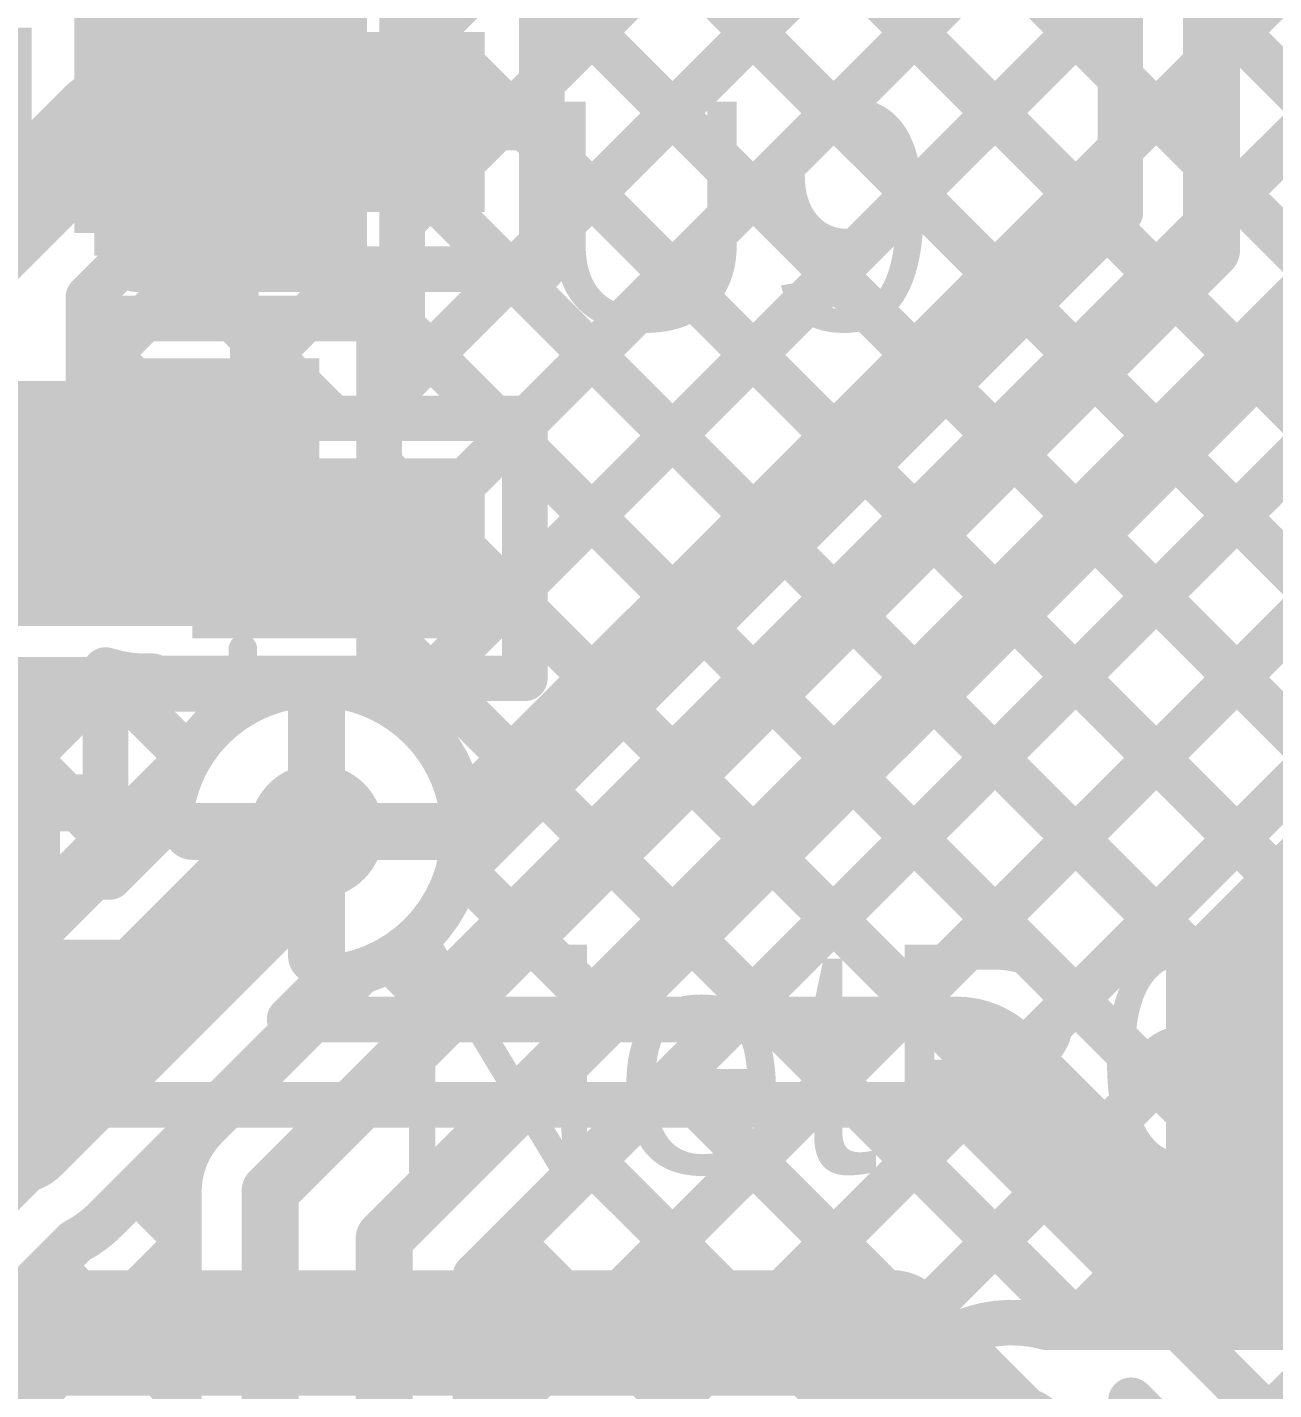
# Model space of a CAD drawing. Header units: millimetres. Extents: x -0.57 to 2.98, y -0.65 to 2.86.
# Drawn here: x 2.2973 to 2.5159, y 1.274 to 1.5131 of the extents above; entities that cross this region are included whole.
import ezdxf

# ---------------------------------------------------------------- set-up
doc = ezdxf.new("R2010")
doc.units = ezdxf.units.MM
doc.header["$MEASUREMENT"] = 0
for name, color, linetype in [('BottomLayer', 5, 'Continuous'), ('BottomPaste', 16, 'Continuous'), ('BottomSolder', 6, 'Continuous'), ('Mechanical2', 216, 'Continuous'), ('TopLayer', 1, 'Continuous'), ('TopOverlay', 2, 'Continuous'), ('TopPaste', 8, 'Continuous'), ('TopSolder', 216, 'Continuous'), ('ViaHoleLayer', 16, 'Continuous')]:
    doc.layers.add(name, color=color, linetype=linetype)
doc.styles.add('Arial', font='', dxfattribs={"height": 0.2})
doc.styles.get('Arial').set_extended_font_data('Arial')

# ---------------------------------------------------------------- blocks, each defined once
blk = doc.blocks.new('SOT_23_5_97')
at = {"layer": 'TopLayer'}
for points in [[(-0.07283, 0.04921), (-0.02953, 0.04921), (-0.02953, 0.02559), (-0.07283, 0.02559)], [(0.02953, 0.04921), (0.07283, 0.04921), (0.07283, 0.02559), (0.02953, 0.02559)], [(-0.07283, 0.01181), (-0.02953, 0.01181), (-0.02953, -0.01181), (-0.07283, -0.01181)], [(-0.07283, -0.02559), (-0.02953, -0.02559), (-0.02953, -0.04921), (-0.07283, -0.04921)], [(0.02953, -0.02559), (0.07283, -0.02559), (0.07283, -0.04921), (0.02953, -0.04921)]]:
    blk.add_hatch(color=1, dxfattribs=at).paths.add_polyline_path(points)
at = {"layer": 'TopPaste'}
for points in [[(-0.07283, 0.04921), (-0.02953, 0.04921), (-0.02953, 0.02559), (-0.07283, 0.02559)], [(0.02953, 0.04921), (0.07283, 0.04921), (0.07283, 0.02559), (0.02953, 0.02559)], [(-0.07283, 0.01181), (-0.02953, 0.01181), (-0.02953, -0.01181), (-0.07283, -0.01181)], [(-0.07283, -0.02559), (-0.02953, -0.02559), (-0.02953, -0.04921), (-0.07283, -0.04921)], [(0.02953, -0.02559), (0.07283, -0.02559), (0.07283, -0.04921), (0.02953, -0.04921)]]:
    blk.add_hatch(color=8, dxfattribs=at).paths.add_polyline_path(points)
at = {"layer": 'TopSolder'}
for points in [[(-0.07683, 0.05321), (-0.02553, 0.05321), (-0.02553, 0.02159), (-0.07683, 0.02159)], [(0.02553, 0.05321), (0.07683, 0.05321), (0.07683, 0.02159), (0.02553, 0.02159)], [(-0.07683, 0.01581), (-0.02553, 0.01581), (-0.02553, -0.01581), (-0.07683, -0.01581)], [(-0.07683, -0.02159), (-0.02553, -0.02159), (-0.02553, -0.05321), (-0.07683, -0.05321)], [(0.02553, -0.02159), (0.07683, -0.02159), (0.07683, -0.05321), (0.02553, -0.05321)]]:
    blk.add_hatch(color=216, dxfattribs=at).paths.add_polyline_path(points)
at = {"layer": 'TopOverlay', "const_width": 0.005}
for points in [[(-0.03461, 0.059), (0.03439, 0.059)], [(-0.03461, 0.05506), (-0.03461, 0.059)], [(0.03439, 0.05506), (0.03439, 0.059)], [(-0.084, 0.042), (-0.079, 0.037)], [(-0.084, 0.032), (-0.084, 0.042)], [(-0.084, 0.032), (-0.079, 0.037)], [(0.03465, -0.01646), (0.03465, 0.01732)], [(-0.03461, -0.059), (-0.03461, -0.05506)], [(0.03439, -0.059), (0.03439, -0.05506)], [(-0.03461, -0.059), (0.03439, -0.059)]]:
    blk.add_lwpolyline(points, dxfattribs=at)
at = {"layer": 'TopOverlay', "const_width": 0.0025}
for points in [[(-0.03586, 0.059, 1), (-0.03336, 0.059, 1)], [(-0.03586, 0.059, 1), (-0.03336, 0.059, 1)], [(0.03314, 0.059, 1), (0.03564, 0.059, 1)], [(0.03314, 0.059, 1), (0.03564, 0.059, 1)], [(-0.03586, 0.05506, 1), (-0.03336, 0.05506, 1)], [(0.03314, 0.05506, 1), (0.03564, 0.05506, 1)], [(-0.08525, 0.042, 1), (-0.08275, 0.042, 1)], [(-0.08525, 0.042, 1), (-0.08275, 0.042, 1)], [(-0.08025, 0.037, 1), (-0.07775, 0.037, 1)], [(-0.08025, 0.037, 1), (-0.07775, 0.037, 1)], [(-0.08525, 0.032, 1), (-0.08275, 0.032, 1)], [(-0.08525, 0.032, 1), (-0.08275, 0.032, 1)], [(0.0334, 0.01732, 1), (0.0359, 0.01732, 1)], [(0.0334, -0.01646, 1), (0.0359, -0.01646, 1)], [(-0.03586, -0.05506, 1), (-0.03336, -0.05506, 1)], [(0.03314, -0.05506, 1), (0.03564, -0.05506, 1)], [(-0.03586, -0.059, 1), (-0.03336, -0.059, 1)], [(-0.03586, -0.059, 1), (-0.03336, -0.059, 1)], [(0.03314, -0.059, 1), (0.03564, -0.059, 1)], [(0.03314, -0.059, 1), (0.03564, -0.059, 1)]]:
    blk.add_lwpolyline(points, format="xyb", close=True, dxfattribs=at)
blk = doc.blocks.new('RES_0603_B_170')
at = {"layer": 'BottomLayer'}
for points in [[(-0.045, -0.0175), (-0.045, 0.0175), (-0.015, 0.0175), (-0.015, -0.0175)], [(0.015, -0.0175), (0.015, 0.0175), (0.045, 0.0175), (0.045, -0.0175)]]:
    blk.add_hatch(color=5, dxfattribs=at).paths.add_polyline_path(points)
at = {"layer": 'BottomPaste'}
for points in [[(-0.045, -0.0175), (-0.045, 0.0175), (-0.015, 0.0175), (-0.015, -0.0175)], [(0.015, -0.0175), (0.015, 0.0175), (0.045, 0.0175), (0.045, -0.0175)]]:
    blk.add_hatch(color=16, dxfattribs=at).paths.add_polyline_path(points)
at = {"layer": 'BottomSolder'}
for points in [[(-0.049, -0.0215), (-0.049, 0.0215), (-0.011, 0.0215), (-0.011, -0.0215)], [(0.011, -0.0215), (0.011, 0.0215), (0.049, 0.0215), (0.049, -0.0215)]]:
    blk.add_hatch(color=6, dxfattribs=at).paths.add_polyline_path(points)
blk = doc.blocks.new('TEST_POINT_180')
at = {"layer": 'TopLayer'}
blk.add_hatch(color=1, dxfattribs=at).paths.add_polyline_path([(0.015, 0.03), (-0.015, 0.03), (-0.03, 0.015), (-0.03, -0.015), (-0.015, -0.03), (0.015, -0.03), (0.03, -0.015), (0.03, 0.015)])
at = {"layer": 'TopPaste'}
blk.add_hatch(color=8, dxfattribs=at).paths.add_polyline_path([(0.015, 0.03), (-0.015, 0.03), (-0.03, 0.015), (-0.03, -0.015), (-0.015, -0.03), (0.015, -0.03), (0.03, -0.015), (0.03, 0.015)])
at = {"layer": 'TopSolder'}
blk.add_hatch(color=216, dxfattribs=at).paths.add_polyline_path([(0.017, 0.034), (-0.017, 0.034), (-0.034, 0.017), (-0.034, -0.017), (-0.017, -0.034), (0.017, -0.034), (0.034, -0.017), (0.034, 0.017)])
at = {"layer": 'TopOverlay', "const_width": 0.00787}
for points in [[(-0.037, 0.017), (-0.017, 0.037)], [(-0.017, 0.037), (0.017, 0.037)], [(-0.017, 0.037), (0.017, 0.037)], [(0.017, 0.037), (0.037, 0.017)], [(-0.037, -0.017), (-0.037, 0.017)], [(0.037, -0.017), (0.037, 0.017)], [(-0.037, -0.017), (-0.017, -0.037)], [(0.017, -0.037), (0.037, -0.017)], [(-0.017, -0.037), (0.017, -0.037)], [(-0.017, -0.037), (0.017, -0.037)]]:
    blk.add_lwpolyline(points, dxfattribs=at)
at = {"layer": 'TopOverlay', "const_width": 0.00394}
for points in [[(-0.01897, 0.037, 1), (-0.01503, 0.037, 1)], [(-0.01897, 0.037, 1), (-0.01503, 0.037, 1)], [(-0.01897, 0.037, 1), (-0.01503, 0.037, 1)], [(0.01503, 0.037, 1), (0.01897, 0.037, 1)], [(0.01503, 0.037, 1), (0.01897, 0.037, 1)], [(0.01503, 0.037, 1), (0.01897, 0.037, 1)], [(-0.03897, 0.017, 1), (-0.03503, 0.017, 1)], [(-0.03897, 0.017, 1), (-0.03503, 0.017, 1)], [(0.03503, 0.017, 1), (0.03897, 0.017, 1)], [(0.03503, 0.017, 1), (0.03897, 0.017, 1)], [(-0.03897, -0.017, 1), (-0.03503, -0.017, 1)], [(-0.03897, -0.017, 1), (-0.03503, -0.017, 1)], [(0.03503, -0.017, 1), (0.03897, -0.017, 1)], [(0.03503, -0.017, 1), (0.03897, -0.017, 1)], [(-0.01897, -0.037, 1), (-0.01503, -0.037, 1)], [(-0.01897, -0.037, 1), (-0.01503, -0.037, 1)], [(-0.01897, -0.037, 1), (-0.01503, -0.037, 1)], [(0.01503, -0.037, 1), (0.01897, -0.037, 1)], [(0.01503, -0.037, 1), (0.01897, -0.037, 1)], [(0.01503, -0.037, 1), (0.01897, -0.037, 1)]]:
    blk.add_lwpolyline(points, format="xyb", close=True, dxfattribs=at)
blk = doc.blocks.new('TEST_POINT_181')
at = {"layer": 'TopLayer'}
blk.add_hatch(color=1, dxfattribs=at).paths.add_polyline_path([(0.015, 0.03), (-0.015, 0.03), (-0.03, 0.015), (-0.03, -0.015), (-0.015, -0.03), (0.015, -0.03), (0.03, -0.015), (0.03, 0.015)])
at = {"layer": 'TopPaste'}
blk.add_hatch(color=8, dxfattribs=at).paths.add_polyline_path([(0.015, 0.03), (-0.015, 0.03), (-0.03, 0.015), (-0.03, -0.015), (-0.015, -0.03), (0.015, -0.03), (0.03, -0.015), (0.03, 0.015)])
at = {"layer": 'TopSolder'}
blk.add_hatch(color=216, dxfattribs=at).paths.add_polyline_path([(0.017, 0.034), (-0.017, 0.034), (-0.034, 0.017), (-0.034, -0.017), (-0.017, -0.034), (0.017, -0.034), (0.034, -0.017), (0.034, 0.017)])
at = {"layer": 'TopOverlay', "const_width": 0.00787}
for points in [[(-0.037, 0.017), (-0.017, 0.037)], [(-0.017, 0.037), (0.017, 0.037)], [(-0.017, 0.037), (0.017, 0.037)], [(0.017, 0.037), (0.037, 0.017)], [(-0.037, -0.017), (-0.037, 0.017)], [(0.037, -0.017), (0.037, 0.017)], [(-0.037, -0.017), (-0.017, -0.037)], [(0.017, -0.037), (0.037, -0.017)], [(-0.017, -0.037), (0.017, -0.037)], [(-0.017, -0.037), (0.017, -0.037)]]:
    blk.add_lwpolyline(points, dxfattribs=at)
at = {"layer": 'TopOverlay', "const_width": 0.00394}
for points in [[(-0.01897, 0.037, 1), (-0.01503, 0.037, 1)], [(-0.01897, 0.037, 1), (-0.01503, 0.037, 1)], [(-0.01897, 0.037, 1), (-0.01503, 0.037, 1)], [(0.01503, 0.037, 1), (0.01897, 0.037, 1)], [(0.01503, 0.037, 1), (0.01897, 0.037, 1)], [(0.01503, 0.037, 1), (0.01897, 0.037, 1)], [(-0.03897, 0.017, 1), (-0.03503, 0.017, 1)], [(-0.03897, 0.017, 1), (-0.03503, 0.017, 1)], [(0.03503, 0.017, 1), (0.03897, 0.017, 1)], [(0.03503, 0.017, 1), (0.03897, 0.017, 1)], [(-0.03897, -0.017, 1), (-0.03503, -0.017, 1)], [(-0.03897, -0.017, 1), (-0.03503, -0.017, 1)], [(0.03503, -0.017, 1), (0.03897, -0.017, 1)], [(0.03503, -0.017, 1), (0.03897, -0.017, 1)], [(-0.01897, -0.037, 1), (-0.01503, -0.037, 1)], [(-0.01897, -0.037, 1), (-0.01503, -0.037, 1)], [(-0.01897, -0.037, 1), (-0.01503, -0.037, 1)], [(0.01503, -0.037, 1), (0.01897, -0.037, 1)], [(0.01503, -0.037, 1), (0.01897, -0.037, 1)], [(0.01503, -0.037, 1), (0.01897, -0.037, 1)]]:
    blk.add_lwpolyline(points, format="xyb", close=True, dxfattribs=at)
blk = doc.blocks.new('CAP_0402_209')
at = {"layer": 'TopLayer'}
for points in [[(-0.0275, -0.0125), (-0.0275, 0.0125), (-0.0095, 0.0125), (-0.0095, -0.0125)], [(0.0095, -0.0125), (0.0095, 0.0125), (0.0275, 0.0125), (0.0275, -0.0125)]]:
    blk.add_hatch(color=1, dxfattribs=at).paths.add_polyline_path(points)
at = {"layer": 'TopPaste'}
for points in [[(-0.0275, -0.0125), (-0.0275, 0.0125), (-0.0095, 0.0125), (-0.0095, -0.0125)], [(0.0095, -0.0125), (0.0095, 0.0125), (0.0275, 0.0125), (0.0275, -0.0125)]]:
    blk.add_hatch(color=8, dxfattribs=at).paths.add_polyline_path(points)
at = {"layer": 'TopSolder'}
for points in [[(-0.02986, -0.01486), (-0.02986, 0.01486), (-0.00714, 0.01486), (-0.00714, -0.01486)], [(0.00714, -0.01486), (0.00714, 0.01486), (0.02986, 0.01486), (0.02986, -0.01486)]]:
    blk.add_hatch(color=216, dxfattribs=at).paths.add_polyline_path(points)
at = {"layer": 'TopOverlay', "const_width": 0.005}
for points in [[(-0.011, 0.016), (-0.031, 0.016)], [(-0.031, 0.016), (-0.031, -0.016)], [(0.031, 0.016), (0.011, 0.016)], [(0.031, 0.016), (0.031, -0.016)], [(-0.011, -0.016), (-0.031, -0.016)], [(0.031, -0.016), (0.011, -0.016)]]:
    blk.add_lwpolyline(points, dxfattribs=at)
at = {"layer": 'TopOverlay', "const_width": 0.0025}
for points in [[(-0.03225, 0.016, 1), (-0.02975, 0.016, 1)], [(-0.03225, 0.016, 1), (-0.02975, 0.016, 1)], [(-0.01225, 0.016, 1), (-0.00975, 0.016, 1)], [(0.00975, 0.016, 1), (0.01225, 0.016, 1)], [(0.02975, 0.016, 1), (0.03225, 0.016, 1)], [(0.02975, 0.016, 1), (0.03225, 0.016, 1)], [(-0.03225, -0.016, 1), (-0.02975, -0.016, 1)], [(-0.03225, -0.016, 1), (-0.02975, -0.016, 1)], [(-0.01225, -0.016, 1), (-0.00975, -0.016, 1)], [(0.00975, -0.016, 1), (0.01225, -0.016, 1)], [(0.02975, -0.016, 1), (0.03225, -0.016, 1)], [(0.02975, -0.016, 1), (0.03225, -0.016, 1)]]:
    blk.add_lwpolyline(points, format="xyb", close=True, dxfattribs=at)

msp = doc.modelspace()

# ---------------------------------------------------------------- hatches: boundary and pattern name
at = {"layer": 'BottomLayer'}
for points in [[(2.309, 1.473), (2.352, 1.473), (2.352, 1.566), (2.309, 1.566)], [(2.205, 1.472), (2.298, 1.472), (2.298, 1.513), (2.205, 1.513)], [(2.209, 1.408), (2.348, 1.408), (2.348, 1.451), (2.209, 1.451)]]:
    msp.add_hatch(color=5, dxfattribs=at).paths.add_polyline_path(points)
h = msp.add_hatch(color=5, dxfattribs=at)
edge = h.paths.add_edge_path()
edge.add_arc((2.318, 1.422), 0.01181, 0, 360)
h = msp.add_hatch(color=5, dxfattribs=at)
edge = h.paths.add_edge_path()
edge.add_arc((2.348, 1.372), 0.01181, 0, 360)
h = msp.add_hatch(color=5, dxfattribs=at)
edge = h.paths.add_edge_path()
edge.add_arc((2.47, 1.263), 0.01181, 0, 360)
at = {"layer": 'BottomSolder'}
h = msp.add_hatch(color=6, dxfattribs=at)
edge = h.paths.add_edge_path()
edge.add_arc((2.318, 1.422), 0.00791, 0, 360)
h = msp.add_hatch(color=6, dxfattribs=at)
edge = h.paths.add_edge_path()
edge.add_arc((2.348, 1.372), 0.00791, 0, 360)
at = {"layer": 'TopLayer'}
h = msp.add_hatch(color=1, dxfattribs=at)
edge = h.paths.add_edge_path()
edge.add_arc((2.318, 1.422), 0.01181, 0, 360)
h = msp.add_hatch(color=1, dxfattribs=at)
edge = h.paths.add_edge_path()
edge.add_arc((2.348, 1.372), 0.01181, 0, 360)
h = msp.add_hatch(color=1, dxfattribs=at)
edge = h.paths.add_edge_path()
edge.add_arc((2.47, 1.263), 0.01181, 0, 360)
at = {"layer": 'TopSolder'}
h = msp.add_hatch(color=216, dxfattribs=at)
edge = h.paths.add_edge_path()
edge.add_arc((2.318, 1.422), 0.00791, 0, 360)
h = msp.add_hatch(color=216, dxfattribs=at)
edge = h.paths.add_edge_path()
edge.add_arc((2.348, 1.372), 0.00791, 0, 360)
at = {"layer": 'ViaHoleLayer'}
h = msp.add_hatch(color=16, dxfattribs=at)
edge = h.paths.add_edge_path()
edge.add_arc((2.318, 1.422), 0.00591, 0, 360)
h = msp.add_hatch(color=16, dxfattribs=at)
edge = h.paths.add_edge_path()
edge.add_arc((2.348, 1.372), 0.00591, 0, 360)

# ---------------------------------------------------------------- linework, layer by layer
at = {"layer": 'BottomLayer'}
for points, const_width in [([(2.505, 1.474), (2.505, 1.67352)], 0.01), ([(2.489, 1.48063), (2.489, 1.66689)], 0.008), ([(2.31102, 1.654), (2.48669, 1.47832)], 0.008), ([(2.3393, 1.654), (2.489, 1.5043)], 0.008), ([(2.363, 1.50715), (2.489, 1.63315)], 0.008), ([(2.363, 1.47886), (2.489, 1.60486)], 0.008), ([(2.359, 1.44658), (2.489, 1.57658)], 0.008), ([(2.363, 1.462), (2.363, 1.577)], 0.008), ([(2.363, 1.57373), (2.47255, 1.46418)], 0.008), ([(2.359, 1.41829), (2.489, 1.54829)], 0.008), ([(2.363, 1.54545), (2.45841, 1.45004)], 0.008), ([(2.37586, 1.29373), (2.623, 1.54087)], 0.008), ([(2.36241, 1.39342), (2.489, 1.52001)], 0.008), ([(2.363, 1.51716), (2.44427, 1.4359)], 0.008), ([(2.37586, 1.26544), (2.623, 1.51259)], 0.008), ([(2.37347, 1.37619), (2.489, 1.49172)], 0.008), ([(2.363, 1.48888), (2.43013, 1.42175)], 0.008), ([(2.37586, 1.23716), (2.623, 1.4843)], 0.008), ([(2.37262, 1.36425), (2.489, 1.48063)], 0.008), ([(2.33986, 1.30886), (2.505, 1.474)], 0.01), ([(2.35986, 1.30057), (2.525, 1.46572)], 0.01), ([(2.309, 1.462), (2.3555, 1.462)], 0.008), ([(2.309, 1.462), (2.3555, 1.462)], 0.008), ([(2.309, 1.462), (2.3555, 1.462)], 0.008), ([(2.359, 1.397), (2.359, 1.462)], 0.008), ([(2.3616, 1.462), (2.41598, 1.40761)], 0.008), ([(2.37586, 1.20888), (2.623, 1.45602)], 0.008), ([(2.37586, 1.29395), (2.5363, 1.45439)], 0.008), ([(2.359, 1.43631), (2.40184, 1.39347)], 0.008), ([(2.48027, 1.285), (2.623, 1.42773)], 0.008), ([(2.50932, 1.42741), (2.61829, 1.31845)], 0.008), ([(2.49518, 1.41327), (2.77647, 1.13198)], 0.008), ([(2.359, 1.40803), (2.3877, 1.37933)], 0.008), ([(2.50855, 1.285), (2.623, 1.39945)], 0.008), ([(2.173, 1.26058), (2.30942, 1.397)], 0.008), ([(2.198, 1.397), (2.34158, 1.397)], 0.008), ([(2.25689, 1.397), (2.29939, 1.3545)], 0.008), ([(2.28517, 1.397), (2.31353, 1.36864)], 0.008), ([(2.31346, 1.397), (2.32561, 1.38485)], 0.008), ([(2.48104, 1.39913), (2.59516, 1.285)], 0.008), ([(2.348, 1.372), (2.348, 1.39381)], 0.01), ([(2.173, 1.23229), (2.32569, 1.38499)], 0.008), ([(2.4669, 1.38498), (2.56688, 1.285)], 0.008), ([(2.27994, 1.33506), (2.3229, 1.37801)], 0.008), ([(2.2955, 1.3195), (2.348, 1.372)], 0.022), ([(2.32619, 1.372), (2.348, 1.372)], 0.01), ([(2.348, 1.35019), (2.348, 1.372)], 0.01), ([(2.348, 1.372), (2.36981, 1.372)], 0.01), ([(2.45275, 1.37084), (2.5386, 1.285)], 0.008), ([(2.43861, 1.3567), (2.51031, 1.285)], 0.008), ([(2.31106, 1.30394), (2.35401, 1.3469)], 0.008), ([(2.32856, 1.32019), (2.35575, 1.34738)], 0.008), ([(2.42447, 1.34256), (2.48203, 1.285)], 0.008), ([(2.41033, 1.32842), (2.457, 1.28174)], 0.008), ([(2.218, 1.242), (2.2955, 1.3195)], 0.02), ([(2.39619, 1.31427), (2.44719, 1.26327)], 0.008), ([(2.31636, 1.30925), (2.32386, 1.30175)], 0.008), ([(2.32386, 1.232), (2.32386, 1.30886)], 0.008), ([(2.33986, 1.232), (2.33986, 1.30886)], 0.01), ([(2.35986, 0.88286), (2.35986, 1.30057)], 0.01), ([(2.239, 1.2333), (2.30571, 1.30001)], 0.008), ([(2.38204, 1.30013), (2.46817, 1.214)], 0.008), ([(2.239, 1.21344), (2.32386, 1.2983)], 0.008), ([(2.30151, 1.29581), (2.32386, 1.27346)], 0.008), ([(2.37586, 0.88286), (2.37586, 1.29395)], 0.008), ([(2.47603, 1.285), (2.60156, 1.285)], 0.008), ([(2.28737, 1.28167), (2.32386, 1.24518)], 0.008), ([(2.37586, 1.27803), (2.44014, 1.21375)], 0.008)]:
    msp.add_lwpolyline(points, dxfattribs=dict(at, const_width=const_width))
for points, const_width in [([(2.361, 1.50715, 1), (2.365, 1.50715, 1)], 0.004), ([(2.487, 1.5043, 1), (2.491, 1.5043, 1)], 0.004), ([(2.487, 1.49172, 1), (2.491, 1.49172, 1)], 0.004), ([(2.361, 1.48888, 1), (2.365, 1.48888, 1)], 0.004), ([(2.487, 1.48063, 1), (2.491, 1.48063, 1)], 0.004), ([(2.487, 1.48063, 1), (2.491, 1.48063, 1)], 0.004), ([(2.361, 1.47886, 1), (2.365, 1.47886, 1)], 0.004), ([(2.48469, 1.47832, 1), (2.48869, 1.47832, 1)], 0.004), ([(2.5025, 1.474, 1), (2.5075, 1.474, 1)], 0.005), ([(2.5025, 1.474, 1), (2.5075, 1.474, 1)], 0.005), ([(2.47055, 1.46418, 1), (2.47455, 1.46418, 1)], 0.004), ([(2.307, 1.462, 1), (2.311, 1.462, 1)], 0.004), ([(2.307, 1.462, 1), (2.311, 1.462, 1)], 0.004), ([(2.307, 1.462, 1), (2.311, 1.462, 1)], 0.004), ([(2.3535, 1.462, 1), (2.3575, 1.462, 1)], 0.004), ([(2.3535, 1.462, 1), (2.3575, 1.462, 1)], 0.004), ([(2.3535, 1.462, 1), (2.3575, 1.462, 1)], 0.004), ([(2.357, 1.462, 1), (2.361, 1.462, 1)], 0.004), ([(2.3596, 1.462, 1), (2.3636, 1.462, 1)], 0.004), ([(2.361, 1.462, 1), (2.365, 1.462, 1)], 0.004), ([(2.45641, 1.45004, 1), (2.46041, 1.45004, 1)], 0.004), ([(2.357, 1.44658, 1), (2.361, 1.44658, 1)], 0.004), ([(2.357, 1.43631, 1), (2.361, 1.43631, 1)], 0.004), ([(2.44227, 1.4359, 1), (2.44627, 1.4359, 1)], 0.004), ([(2.50732, 1.42741, 1), (2.51132, 1.42741, 1)], 0.004), ([(2.42813, 1.42175, 1), (2.43213, 1.42175, 1)], 0.004), ([(2.357, 1.41829, 1), (2.361, 1.41829, 1)], 0.004), ([(2.49318, 1.41327, 1), (2.49718, 1.41327, 1)], 0.004), ([(2.357, 1.40803, 1), (2.361, 1.40803, 1)], 0.004), ([(2.41398, 1.40761, 1), (2.41798, 1.40761, 1)], 0.004), ([(2.30742, 1.397, 1), (2.31142, 1.397, 1)], 0.004), ([(2.31146, 1.397, 1), (2.31546, 1.397, 1)], 0.004), ([(2.33958, 1.397, 1), (2.34358, 1.397, 1)], 0.004), ([(2.33958, 1.397, 1), (2.34358, 1.397, 1)], 0.004), ([(2.35242, 1.397, 1), (2.35642, 1.397, 1)], 0.004), ([(2.357, 1.397, 1), (2.361, 1.397, 1)], 0.004), ([(2.47904, 1.39913, 1), (2.48304, 1.39913, 1)], 0.004), ([(2.3455, 1.39381, 1), (2.3505, 1.39381, 1)], 0.005), ([(2.36041, 1.39342, 1), (2.36441, 1.39342, 1)], 0.004), ([(2.39984, 1.39347, 1), (2.40384, 1.39347, 1)], 0.004), ([(2.32369, 1.38499, 1), (2.32769, 1.38499, 1)], 0.004), ([(2.4649, 1.38498, 1), (2.4689, 1.38498, 1)], 0.004), ([(2.32361, 1.38485, 1), (2.32761, 1.38485, 1)], 0.004), ([(2.3209, 1.37801, 1), (2.3249, 1.37801, 1)], 0.004), ([(2.3209, 1.37801, 1), (2.3249, 1.37801, 1)], 0.004), ([(2.3425, 1.372, 1), (2.3535, 1.372, 1)], 0.011), ([(2.3857, 1.37933, 1), (2.3897, 1.37933, 1)], 0.004), ([(2.37147, 1.37619, 1), (2.37547, 1.37619, 1)], 0.004), ([(2.32369, 1.372, 1), (2.32869, 1.372, 1)], 0.005), ([(2.3455, 1.372, 1), (2.3505, 1.372, 1)], 0.005), ([(2.3455, 1.372, 1), (2.3505, 1.372, 1)], 0.005), ([(2.3455, 1.372, 1), (2.3505, 1.372, 1)], 0.005), ([(2.3455, 1.372, 1), (2.3505, 1.372, 1)], 0.005), ([(2.36731, 1.372, 1), (2.37231, 1.372, 1)], 0.005), ([(2.37181, 1.372, 1), (2.37581, 1.372, 1)], 0.004), ([(2.37181, 1.372, 1), (2.37581, 1.372, 1)], 0.004), ([(2.45075, 1.37084, 1), (2.45475, 1.37084, 1)], 0.004), ([(2.31153, 1.36864, 1), (2.31553, 1.36864, 1)], 0.004), ([(2.37062, 1.36425, 1), (2.37462, 1.36425, 1)], 0.004), ([(2.37062, 1.36425, 1), (2.37462, 1.36425, 1)], 0.004), ([(2.43661, 1.3567, 1), (2.44061, 1.3567, 1)], 0.004), ([(2.29739, 1.3545, 1), (2.30139, 1.3545, 1)], 0.004), ([(2.3455, 1.35019, 1), (2.3505, 1.35019, 1)], 0.005), ([(2.35201, 1.3469, 1), (2.35601, 1.3469, 1)], 0.004), ([(2.35375, 1.34738, 1), (2.35775, 1.34738, 1)], 0.004), ([(2.42247, 1.34256, 1), (2.42647, 1.34256, 1)], 0.004), ([(2.40833, 1.32842, 1), (2.41233, 1.32842, 1)], 0.004), ([(2.29, 1.3195, 1), (2.301, 1.3195, 1)], 0.011), ([(2.2905, 1.3195, 1), (2.3005, 1.3195, 1)], 0.01), ([(2.32654, 1.32017, 1), (2.33054, 1.32017, 1)], 0.004), ([(2.32656, 1.32019, 1), (2.33056, 1.32019, 1)], 0.004), ([(2.32656, 1.32019, 1), (2.33056, 1.32019, 1)], 0.004), ([(2.39419, 1.31427, 1), (2.39819, 1.31427, 1)], 0.004), ([(2.31436, 1.30925, 1), (2.31836, 1.30925, 1)], 0.004), ([(2.32186, 1.30886, 1), (2.32586, 1.30886, 1)], 0.004), ([(2.32186, 1.30886, 1), (2.32586, 1.30886, 1)], 0.004), ([(2.32186, 1.30886, 1), (2.32586, 1.30886, 1)], 0.004), ([(2.33736, 1.30886, 1), (2.34236, 1.30886, 1)], 0.005), ([(2.33736, 1.30886, 1), (2.34236, 1.30886, 1)], 0.005), ([(2.30906, 1.30394, 1), (2.31306, 1.30394, 1)], 0.004), ([(2.30906, 1.30394, 1), (2.31306, 1.30394, 1)], 0.004), ([(2.32186, 1.30175, 1), (2.32586, 1.30175, 1)], 0.004), ([(2.35736, 1.30057, 1), (2.36236, 1.30057, 1)], 0.005), ([(2.35736, 1.30057, 1), (2.36236, 1.30057, 1)], 0.005), ([(2.30371, 1.30001, 1), (2.30771, 1.30001, 1)], 0.004), ([(2.30371, 1.30001, 1), (2.30771, 1.30001, 1)], 0.004), ([(2.38004, 1.30013, 1), (2.38404, 1.30013, 1)], 0.004), ([(2.32186, 1.2983, 1), (2.32586, 1.2983, 1)], 0.004), ([(2.29951, 1.29581, 1), (2.30351, 1.29581, 1)], 0.004), ([(2.37386, 1.29395, 1), (2.37786, 1.29395, 1)], 0.004), ([(2.37386, 1.29395, 1), (2.37786, 1.29395, 1)], 0.004), ([(2.37386, 1.29373, 1), (2.37786, 1.29373, 1)], 0.004), ([(2.47403, 1.285, 1), (2.47803, 1.285, 1)], 0.004), ([(2.47403, 1.285, 1), (2.47803, 1.285, 1)], 0.004), ([(2.47827, 1.285, 1), (2.48227, 1.285, 1)], 0.004), ([(2.48003, 1.285, 1), (2.48403, 1.285, 1)], 0.004), ([(2.50655, 1.285, 1), (2.51055, 1.285, 1)], 0.004), ([(2.50831, 1.285, 1), (2.51231, 1.285, 1)], 0.004), ([(2.455, 1.28174, 1), (2.459, 1.28174, 1)], 0.004), ([(2.37386, 1.27803, 1), (2.37786, 1.27803, 1)], 0.004), ([(2.32186, 1.27346, 1), (2.32586, 1.27346, 1)], 0.004)]:
    msp.add_lwpolyline(points, format="xyb", close=True, dxfattribs=dict(at, const_width=const_width))
at = {"layer": 'BottomLayer', "const_width": 0.008}
for points in [[(2.3229, 1.37801, -0.277941), (2.34158, 1.397)], [(2.35442, 1.397, -0.342372), (2.37381, 1.372)], [(2.37381, 1.372, -0.076428), (2.37262, 1.36425)], [(2.32386, 1.30886, -0.199231), (2.32856, 1.32019)], [(2.32386, 1.30886, -0.198912), (2.32854, 1.32017)], [(2.31106, 1.30394, -0.075813), (2.30571, 1.30001)], [(2.47603, 1.241, -1.310882), (2.47603, 1.285)]]:
    msp.add_lwpolyline(points, format="xyb", dxfattribs=at)
at = {"layer": 'Mechanical2', "const_width": 0.01}
msp.add_lwpolyline([(1.75783, 2.80917, -6.230382), (0.64896, 2.81029)], format="xyb", dxfattribs=at)
at = {"layer": 'TopLayer'}
for points, const_width in [([(2.38453, 1.44382), (2.70674, 1.76603)], 0.008), ([(2.38453, 1.41554), (2.70674, 1.73775)], 0.008), ([(2.38753, 1.50339), (2.61618, 1.73205)], 0.008), ([(2.38753, 1.4751), (2.63429, 1.72187)], 0.008), ([(2.37347, 1.37619), (2.70674, 1.70946)], 0.008), ([(2.36456, 1.339), (2.70674, 1.68118)], 0.008), ([(2.39284, 1.339), (2.70674, 1.65289)], 0.008), ([(2.39277, 1.62881), (2.70674, 1.31485)], 0.008), ([(2.33802, 1.627), (2.61499, 1.35003)], 0.008), ([(2.3663, 1.627), (2.64281, 1.35049)], 0.008), ([(2.42113, 1.339), (2.70674, 1.62461)], 0.008), ([(2.34089, 1.59584), (2.5867, 1.35003)], 0.008), ([(2.44941, 1.339), (2.70674, 1.59632)], 0.008), ([(2.47209, 1.33339), (2.70674, 1.56804)], 0.008), ([(2.38753, 1.47065), (2.38753, 1.52227)], 0.008), ([(2.35187, 1.49646), (2.35187, 1.51827)], 0.01), ([(2.38753, 1.52092), (2.53942, 1.36903)], 0.008), ([(2.288, 1.474), (2.31046, 1.49646)], 0.018), ([(2.31046, 1.49646), (2.35187, 1.49646)], 0.018), ([(2.35187, 1.49646), (2.38353, 1.49646)], 0.01), ([(2.35187, 1.47465), (2.35187, 1.49646)], 0.01), ([(2.38753, 1.49264), (2.51632, 1.36385)], 0.008), ([(2.308, 1.46572), (2.31622, 1.47394)], 0.008), ([(2.38308, 1.47065), (2.38753, 1.4751)], 0.008), ([(2.308, 1.45215), (2.32651, 1.47065)], 0.008), ([(2.31622, 1.47065), (2.38753, 1.47065)], 0.008), ([(2.32466, 1.47065), (2.35084, 1.44447)], 0.008), ([(2.32861, 1.44447), (2.35479, 1.47065)], 0.008), ([(2.35294, 1.47065), (2.37912, 1.44447)], 0.008), ([(2.35689, 1.44447), (2.38308, 1.47065)], 0.008), ([(2.38123, 1.47065), (2.50217, 1.34971)], 0.008), ([(2.308, 1.4425), (2.308, 1.46572)], 0.008), ([(2.308, 1.45903), (2.32256, 1.44447)], 0.008), ([(2.32192, 1.44447), (2.38453, 1.44447)], 0.008), ([(2.37912, 1.44447), (2.38453, 1.43907)], 0.008), ([(2.38453, 1.39885), (2.38453, 1.44447)], 0.008), ([(2.38453, 1.43907), (2.501, 1.3226)], 0.008), ([(2.318, 1.422), (2.31817, 1.42183)], 0.022), ([(2.31817, 1.42183), (2.3517, 1.42183)], 0.022), ([(2.3517, 1.42183), (2.35187, 1.42166)], 0.022), ([(2.38453, 1.41078), (2.45631, 1.339)], 0.008), ([(2.311, 1.364), (2.311, 1.40029)], 0.008), ([(2.311, 1.39946), (2.32561, 1.38485)], 0.008), ([(2.31922, 1.39885), (2.38453, 1.39885)], 0.008), ([(2.33501, 1.39431), (2.33956, 1.39885)], 0.008), ([(2.36241, 1.39342), (2.36784, 1.39885)], 0.008), ([(2.36818, 1.39885), (2.42803, 1.339)], 0.008), ([(2.348, 1.372), (2.348, 1.39381)], 0.01), ([(2.311, 1.37029), (2.32569, 1.38499)], 0.008), ([(2.288, 1.377), (2.307, 1.377)], 0.01), ([(2.32, 1.344), (2.348, 1.372)], 0.018), ([(2.31172, 1.364), (2.32232, 1.37461)], 0.008), ([(2.32619, 1.372), (2.348, 1.372)], 0.01), ([(2.348, 1.372), (2.36981, 1.372)], 0.01), ([(2.348, 1.35019), (2.348, 1.372)], 0.01), ([(2.311, 1.37117), (2.31494, 1.36723)], 0.008), ([(2.501, 1.34853), (2.5215, 1.36903)], 0.008), ([(2.37303, 1.36571), (2.39974, 1.339)], 0.008), ([(2.36085, 1.34961), (2.37146, 1.339)], 0.008), ([(2.27746, 1.344), (2.32, 1.344)], 0.018), ([(2.501, 1.30753), (2.501, 1.34853)], 0.008), ([(2.34328, 1.339), (2.3506, 1.34632)], 0.008), ([(2.34328, 1.339), (2.46027, 1.339)], 0.008), ([(2.47089, 1.3346), (2.52221, 1.28327)], 0.008), ([(2.48623, 1.31925), (2.501, 1.33402)], 0.008), ([(2.14, 1.324), (2.46027, 1.324)], 0.008), ([(2.46027, 1.324), (2.542, 1.24227)], 0.008), ([(2.501, 1.30753), (2.5215, 1.28703)], 0.008), ([(2.138, 1.284), (2.449, 1.284)], 0.022), ([(2.449, 1.284), (2.47, 1.263)], 0.022), ([(2.49088, 1.27218), (2.501, 1.26206)], 0.008)]:
    msp.add_lwpolyline(points, dxfattribs=dict(at, const_width=const_width))
for points, const_width in [([(2.38553, 1.50339, 1), (2.38953, 1.50339, 1)], 0.004), ([(2.30596, 1.49646, 1), (2.31496, 1.49646, 1)], 0.009), ([(2.30596, 1.49646, 1), (2.31496, 1.49646, 1)], 0.009), ([(2.34737, 1.49646, 1), (2.35637, 1.49646, 1)], 0.009), ([(2.34937, 1.49646, 1), (2.35437, 1.49646, 1)], 0.005), ([(2.34937, 1.49646, 1), (2.35437, 1.49646, 1)], 0.005), ([(2.34937, 1.49646, 1), (2.35437, 1.49646, 1)], 0.005), ([(2.38103, 1.49646, 1), (2.38603, 1.49646, 1)], 0.005), ([(2.38553, 1.49264, 1), (2.38953, 1.49264, 1)], 0.004), ([(2.31422, 1.47394, 1), (2.31822, 1.47394, 1)], 0.004), ([(2.34937, 1.47465, 1), (2.35437, 1.47465, 1)], 0.005), ([(2.38553, 1.4751, 1), (2.38953, 1.4751, 1)], 0.004), ([(2.38553, 1.4751, 1), (2.38953, 1.4751, 1)], 0.004), ([(2.31422, 1.47065, 1), (2.31822, 1.47065, 1)], 0.004), ([(2.32266, 1.47065, 1), (2.32666, 1.47065, 1)], 0.004), ([(2.32451, 1.47065, 1), (2.32851, 1.47065, 1)], 0.004), ([(2.35094, 1.47065, 1), (2.35494, 1.47065, 1)], 0.004), ([(2.35279, 1.47065, 1), (2.35679, 1.47065, 1)], 0.004), ([(2.37923, 1.47065, 1), (2.38323, 1.47065, 1)], 0.004), ([(2.38108, 1.47065, 1), (2.38508, 1.47065, 1)], 0.004), ([(2.38108, 1.47065, 1), (2.38508, 1.47065, 1)], 0.004), ([(2.38553, 1.47065, 1), (2.38953, 1.47065, 1)], 0.004), ([(2.38553, 1.47065, 1), (2.38953, 1.47065, 1)], 0.004), ([(2.306, 1.46572, 1), (2.31, 1.46572, 1)], 0.004), ([(2.306, 1.46572, 1), (2.31, 1.46572, 1)], 0.004), ([(2.306, 1.45903, 1), (2.31, 1.45903, 1)], 0.004), ([(2.306, 1.45215, 1), (2.31, 1.45215, 1)], 0.004), ([(2.306, 1.4425, 1), (2.31, 1.4425, 1)], 0.004), ([(2.306, 1.4425, 1), (2.31, 1.4425, 1)], 0.004), ([(2.31992, 1.44447, 1), (2.32392, 1.44447, 1)], 0.004), ([(2.31992, 1.44447, 1), (2.32392, 1.44447, 1)], 0.004), ([(2.32056, 1.44447, 1), (2.32456, 1.44447, 1)], 0.004), ([(2.32661, 1.44447, 1), (2.33061, 1.44447, 1)], 0.004), ([(2.34884, 1.44447, 1), (2.35284, 1.44447, 1)], 0.004), ([(2.35489, 1.44447, 1), (2.35889, 1.44447, 1)], 0.004), ([(2.37712, 1.44447, 1), (2.38112, 1.44447, 1)], 0.004), ([(2.37712, 1.44447, 1), (2.38112, 1.44447, 1)], 0.004), ([(2.38253, 1.44447, 1), (2.38653, 1.44447, 1)], 0.004), ([(2.38253, 1.44447, 1), (2.38653, 1.44447, 1)], 0.004), ([(2.38253, 1.44382, 1), (2.38653, 1.44382, 1)], 0.004), ([(2.38253, 1.43907, 1), (2.38653, 1.43907, 1)], 0.004), ([(2.38253, 1.43907, 1), (2.38653, 1.43907, 1)], 0.004), ([(2.3125, 1.422, 1), (2.3235, 1.422, 1)], 0.011), ([(2.31267, 1.42183, 1), (2.32367, 1.42183, 1)], 0.011), ([(2.31267, 1.42183, 1), (2.32367, 1.42183, 1)], 0.011), ([(2.3462, 1.42183, 1), (2.3572, 1.42183, 1)], 0.011), ([(2.3462, 1.42183, 1), (2.3572, 1.42183, 1)], 0.011), ([(2.34637, 1.42166, 1), (2.35737, 1.42166, 1)], 0.011), ([(2.38253, 1.41554, 1), (2.38653, 1.41554, 1)], 0.004), ([(2.38253, 1.41078, 1), (2.38653, 1.41078, 1)], 0.004), ([(2.309, 1.40029, 1), (2.313, 1.40029, 1)], 0.004), ([(2.309, 1.40029, 1), (2.313, 1.40029, 1)], 0.004), ([(2.309, 1.39946, 1), (2.313, 1.39946, 1)], 0.004), ([(2.31722, 1.39922, 1), (2.32122, 1.39922, 1)], 0.004), ([(2.31722, 1.39885, 1), (2.32122, 1.39885, 1)], 0.004), ([(2.33756, 1.39885, 1), (2.34156, 1.39885, 1)], 0.004), ([(2.36584, 1.39885, 1), (2.36984, 1.39885, 1)], 0.004), ([(2.36618, 1.39885, 1), (2.37018, 1.39885, 1)], 0.004), ([(2.38253, 1.39885, 1), (2.38653, 1.39885, 1)], 0.004), ([(2.38253, 1.39885, 1), (2.38653, 1.39885, 1)], 0.004), ([(2.3455, 1.39381, 1), (2.3505, 1.39381, 1)], 0.005), ([(2.33301, 1.39431, 1), (2.33701, 1.39431, 1)], 0.004), ([(2.36041, 1.39342, 1), (2.36441, 1.39342, 1)], 0.004), ([(2.32369, 1.38499, 1), (2.32769, 1.38499, 1)], 0.004), ([(2.32361, 1.38485, 1), (2.32761, 1.38485, 1)], 0.004), ([(2.3045, 1.377, 1), (2.3095, 1.377, 1)], 0.005), ([(2.3435, 1.372, 1), (2.3525, 1.372, 1)], 0.009), ([(2.37147, 1.37619, 1), (2.37547, 1.37619, 1)], 0.004), ([(2.32032, 1.37461, 1), (2.32432, 1.37461, 1)], 0.004), ([(2.32032, 1.37461, 1), (2.32432, 1.37461, 1)], 0.004), ([(2.32369, 1.372, 1), (2.32869, 1.372, 1)], 0.005), ([(2.3455, 1.372, 1), (2.3505, 1.372, 1)], 0.005), ([(2.3455, 1.372, 1), (2.3505, 1.372, 1)], 0.005), ([(2.3455, 1.372, 1), (2.3505, 1.372, 1)], 0.005), ([(2.3455, 1.372, 1), (2.3505, 1.372, 1)], 0.005), ([(2.36731, 1.372, 1), (2.37231, 1.372, 1)], 0.005), ([(2.309, 1.37117, 1), (2.313, 1.37117, 1)], 0.004), ([(2.37181, 1.372, 1), (2.37581, 1.372, 1)], 0.004), ([(2.37181, 1.372, 1), (2.37581, 1.372, 1)], 0.004), ([(2.309, 1.37029, 1), (2.313, 1.37029, 1)], 0.004), ([(2.31295, 1.36723, 1), (2.31695, 1.36723, 1)], 0.004), ([(2.309, 1.364, 1), (2.313, 1.364, 1)], 0.004), ([(2.30972, 1.364, 1), (2.31372, 1.364, 1)], 0.004), ([(2.37103, 1.36571, 1), (2.37503, 1.36571, 1)], 0.004), ([(2.51432, 1.36385, 1), (2.51832, 1.36385, 1)], 0.004), ([(2.3455, 1.35019, 1), (2.3505, 1.35019, 1)], 0.005), ([(2.35885, 1.34961, 1), (2.36285, 1.34961, 1)], 0.004), ([(2.50017, 1.34971, 1), (2.50417, 1.34971, 1)], 0.004), ([(2.3155, 1.344, 1), (2.3245, 1.344, 1)], 0.009), ([(2.3155, 1.344, 1), (2.3245, 1.344, 1)], 0.009), ([(2.499, 1.34853, 1), (2.503, 1.34853, 1)], 0.004), ([(2.499, 1.34853, 1), (2.503, 1.34853, 1)], 0.004), ([(2.34861, 1.34632, 1), (2.35261, 1.34632, 1)], 0.004), ([(2.34861, 1.34632, 1), (2.35261, 1.34632, 1)], 0.004), ([(2.34128, 1.339, 1), (2.34528, 1.339, 1)], 0.004), ([(2.34128, 1.339, 1), (2.34528, 1.339, 1)], 0.004), ([(2.36256, 1.339, 1), (2.36656, 1.339, 1)], 0.004), ([(2.36946, 1.339, 1), (2.37346, 1.339, 1)], 0.004), ([(2.39084, 1.339, 1), (2.39484, 1.339, 1)], 0.004), ([(2.39774, 1.339, 1), (2.40174, 1.339, 1)], 0.004), ([(2.41913, 1.339, 1), (2.42313, 1.339, 1)], 0.004), ([(2.42603, 1.339, 1), (2.43003, 1.339, 1)], 0.004), ([(2.44741, 1.339, 1), (2.45141, 1.339, 1)], 0.004), ([(2.45431, 1.339, 1), (2.45831, 1.339, 1)], 0.004), ([(2.45827, 1.339, 1), (2.46227, 1.339, 1)], 0.004), ([(2.45827, 1.339, 1), (2.46227, 1.339, 1)], 0.004), ([(2.45827, 1.339, 1), (2.46227, 1.339, 1)], 0.004), ([(2.46887, 1.33461, 1), (2.47287, 1.33461, 1)], 0.004), ([(2.46888, 1.33461, 1), (2.47288, 1.33461, 1)], 0.004), ([(2.46889, 1.3346, 1), (2.47289, 1.3346, 1)], 0.004), ([(2.47009, 1.33339, 1), (2.47409, 1.33339, 1)], 0.004), ([(2.499, 1.33402, 1), (2.503, 1.33402, 1)], 0.004), ([(2.45827, 1.324, 1), (2.46227, 1.324, 1)], 0.004), ([(2.45827, 1.324, 1), (2.46227, 1.324, 1)], 0.004), ([(2.499, 1.3226, 1), (2.503, 1.3226, 1)], 0.004), ([(2.48423, 1.31925, 1), (2.48823, 1.31925, 1)], 0.004), ([(2.499, 1.30753, 1), (2.503, 1.30753, 1)], 0.004), ([(2.499, 1.30753, 1), (2.503, 1.30753, 1)], 0.004), ([(2.4435, 1.284, 1), (2.4545, 1.284, 1)], 0.011), ([(2.4435, 1.284, 1), (2.4545, 1.284, 1)], 0.011), ([(2.48888, 1.27218, 1), (2.49288, 1.27218, 1)], 0.004), ([(2.48888, 1.27218, 1), (2.49288, 1.27218, 1)], 0.004)]:
    msp.add_lwpolyline(points, format="xyb", close=True, dxfattribs=dict(at, const_width=const_width))
at = {"layer": 'TopLayer', "const_width": 0.008}
for points in [[(2.308, 1.4425, -0.157917), (2.32192, 1.44447)], [(2.31922, 1.39922, -0.091603), (2.311, 1.40029)], [(2.32232, 1.37461, -0.950687), (2.37381, 1.372)], [(2.37381, 1.372, -0.384903), (2.3506, 1.34632)], [(2.46027, 1.339, -0.198912), (2.47088, 1.33461)], [(2.46027, 1.339, -0.198764), (2.47087, 1.33461)], [(2.49088, 1.27218, -0.103871), (2.49281, 1.263)]]:
    msp.add_lwpolyline(points, format="xyb", dxfattribs=at)

# ---------------------------------------------------------------- block references
for name, p in [('SOT_23_5_97', (2.30069, 1.45906)), ('TEST_POINT_180', (2.542, 1.32803)), ('TEST_POINT_181', (2.542, 1.24227))]:
    msp.add_blockref(name, p)
for name, p, rotation in [('RES_0603_B_170', (2.327, 1.466), 90), ('CAP_0402_209', (2.2695, 1.377), 180)]:
    msp.add_blockref(name, p, dxfattribs=dict(rotation=rotation))

# ---------------------------------------------------------------- texts
at = {"layer": 'TopOverlay', "style": 'Arial'}
for s, p in [('U9', (2.38568, 1.46001)), ('NetP6_1', (2.35962, 1.31209))]:
    msp.add_text(s, height=0.04, dxfattribs=at).set_placement(p)

doc.saveas('drawing.dxf')
